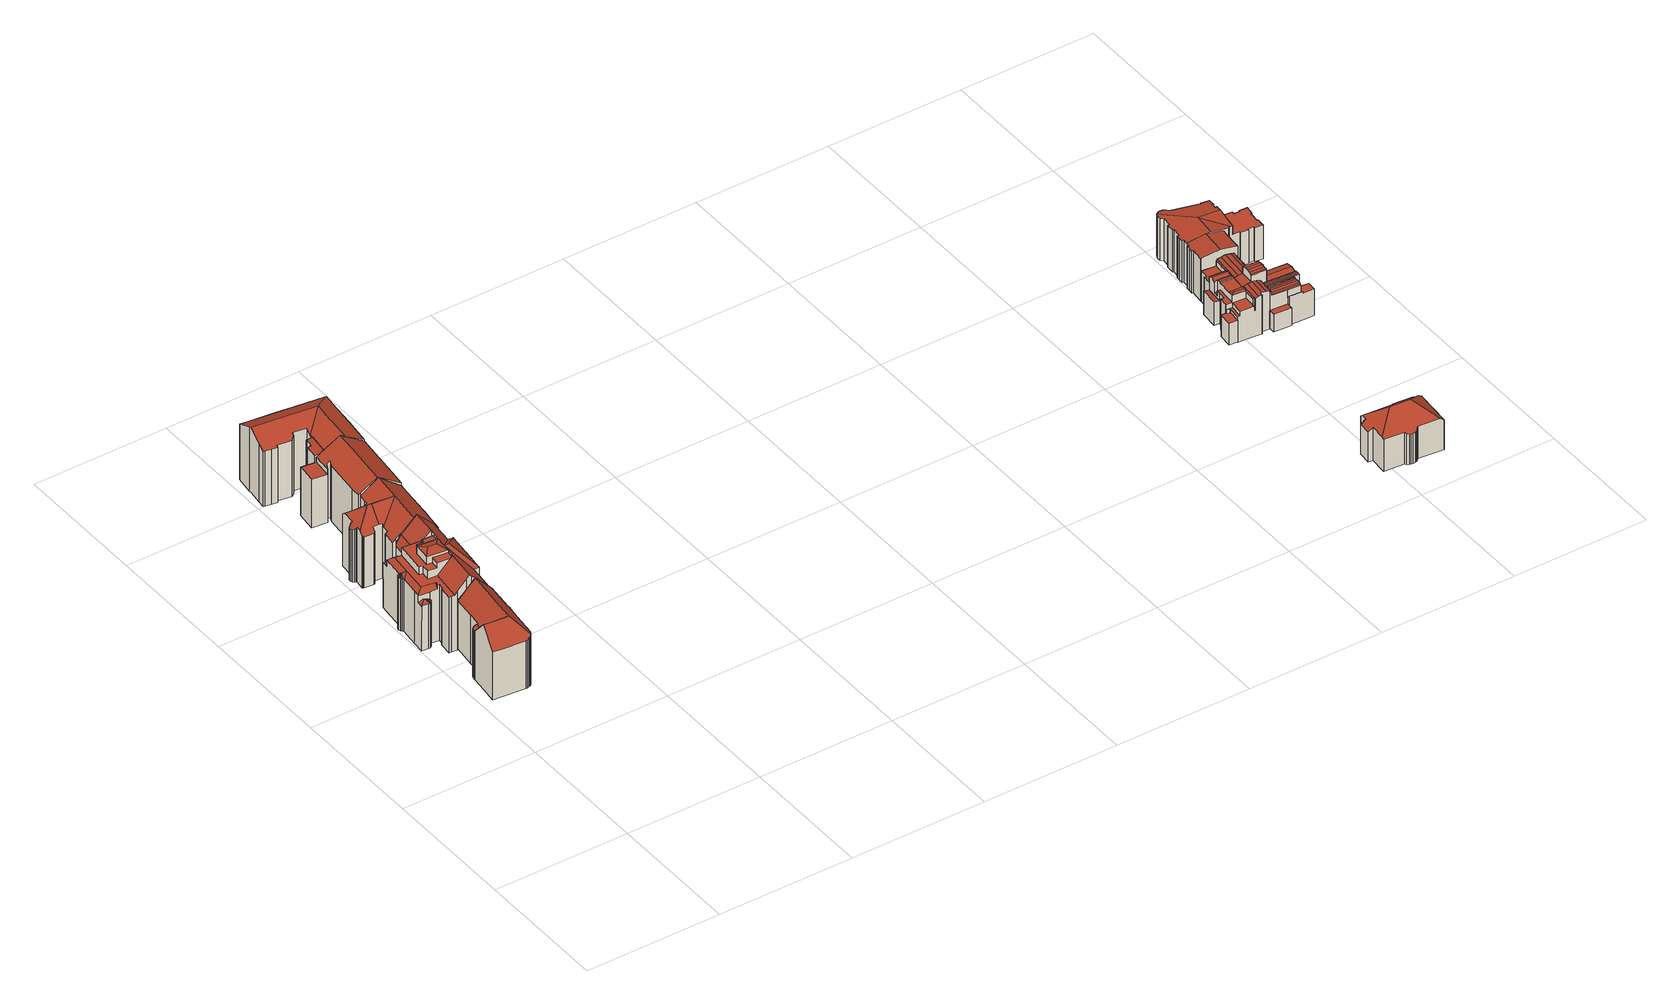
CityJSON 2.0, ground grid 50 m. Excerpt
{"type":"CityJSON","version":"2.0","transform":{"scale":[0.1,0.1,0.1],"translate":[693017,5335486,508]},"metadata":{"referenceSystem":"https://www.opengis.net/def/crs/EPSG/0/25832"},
"CityObjects":{
"building1":{"type":"Building","attributes":{"Gemeindeschluessel":"09162000","HoeheDach":"534.360","HoeheGrund":"509.000","Methode":"2000","NiedrigsteTraufeDesGebaeudes":"527.600","Geometrietyp2DReferenz":"3000","function":"31001_1000","roofType":"3100","measuredHeight":25.36,"storeysAboveGround":4},"geometry":[{"type":"MultiSurface","lod":"2","boundaries":[[[0,1,2,3,4,5,6,7,8,9]],[[10,11,12,13]],[[14,15,16,17]],[[18,19,20,21]],[[22,23,24,25]],[[26,27,5,28]],[[5,27,29,20,19,30,31,32,24,23,33,34,6]],[[35,3,2,36]],[[37,30,19,18]],[[21,20,29,38]],[[39,40,41,42]],[[42,41,11,10]],[[37,43,44,32,31,30]],[[45,46,15,14,47,48]],[[49,4,3,35]],[[50,51,40,39]],[[52,53,54,55,13,12]],[[25,44,43,37,18,21,38,26,28,49,35,36,56,57,58,59,48,47,14,17,50,39,42,10,13,55,54,60,61,62,63,64,22]],[[9,8,45,48,59,58]],[[28,5,4,49]],[[38,29,27,26]],[[61,65,66,62]],[[7,6,67,46,45,8]],[[36,2,1,56]],[[57,56,1,0,9,58]],[[54,53,68,60]],[[25,24,32,44]],[[33,23,22,64,63,69]],[[17,16,51,50]],[[6,34,33,69,66,65,68,53,52,67]],[[60,68,65,61]],[[62,66,69,63]],[[67,52,12,11,41,40,51,16,15,46]]],"semantics":{"surfaces":[{"type":"RoofSurface"},{"type":"WallSurface"},{"type":"GroundSurface"}],"values":[0,1,1,1,1,1,0,1,1,1,1,1,1,1,1,1,1,2,1,1,1,1,0,1,1,1,1,1,1,0,1,1,0]}}]},
"building2":{"type":"Building","attributes":{"Gemeindeschluessel":"09162000","HoeheDach":"537.100","HoeheGrund":"508.477","Methode":"2000","NiedrigsteTraufeDesGebaeudes":"525.931","Geometrietyp2DReferenz":"3000","function":"31001_1000","roofType":"2100","measuredHeight":28.62,"storeysAboveGround":4},"geometry":[{"type":"MultiSurface","lod":"2","boundaries":[[[70,71,72]],[[73,74,75]],[[76,77,78]],[[79,80,81,82,83]],[[84,85,86,87,88,89]],[[90,91,92,93]],[[94,95,96,97,98,99]],[[100,101,102,103,104,105,106,107]],[[108,109,110,111,112]],[[113,114,115,79,83,116]],[[117,118,119,120,121]],[[122,106,105]],[[123,124,125,126,127]],[[128,129,96,95]],[[130,106,122]],[[131,132,85,84,133,134]],[[130,135,107,106]],[[136,137,138,139,140,141,142]],[[143,144,138,145]],[[146,147,148,149]],[[150,151,148,147,152]],[[153,154,155,156,157,158]],[[151,159,160,149,148]],[[140,161,162,163]],[[164,165,166,167]],[[104,103,168,169,76,78,170,97,96,129,171]],[[99,98,170,77,172,173,174,175]],[[176,177,178,179]],[[180,181,182,183]],[[146,184,152,147]],[[185,75,74,186,92,91,187,188,189,190,176,179,191,169,168]],[[93,92,186,192]],[[128,193,194,195,171,129]],[[140,163,196,197,126,125]],[[180,183,198,199]],[[200,108,112,201,202]],[[203,204,205,206]],[[207,146,208]],[[193,209,210,211,194]],[[212,213,214,122]],[[215,216,217,218]],[[196,163,153,158]],[[146,219,220,184]],[[154,161,140,139]],[[203,221,222,223,144,143,204]],[[224,206,205,225,137,136]],[[124,141,140,125]],[[209,226,213,212,210]],[[118,199,198,119]],[[227,228,178,177,229,197,196,158,157,164,167,230,231,70,72]],[[232,200,202,207,208]],[[233,86,85,132]],[[131,234,235,221,203,206,224,215,218,236,237,90,93,192,114,113,181,180,199,118,117,238,109,108,200,232,239,240,159,151,150,241,242,100,107,135,243,244,226,209,193,128,95,94,245,246,247,248,249,233,132]],[[250,82,81,251]],[[183,182,252,82]],[[195,194,211,122]],[[253,71,154,139,254,255]],[[242,241,220,219,256]],[[214,257,122]],[[257,130,122]],[[88,255,254,89]],[[215,224,136,142,216]],[[217,216,142,141,123,190,189]],[[190,123,127,229,177,176]],[[123,141,124]],[[109,238,251,81,80,258,110]],[[248,247,173,172,253,255,88,87,249]],[[78,77,170]],[[259,260,134,133,254,139]],[[146,160,261]],[[250,251,238,117,121]],[[230,262,263,231]],[[236,188,187,237]],[[100,242,256,264,101]],[[145,138,137,225]],[[154,71,70,231,263,155]],[[157,156,165,164]],[[135,130,257,243]],[[250,121,120,82]],[[239,265,261,240]],[[98,97,170]],[[223,222,266,267,260,259]],[[191,228,227,169]],[[236,218,217,189,188]],[[205,204,143,145,225]],[[229,127,126,197]],[[146,149,160]],[[167,166,262,230]],[[235,266,222,221]],[[181,113,116,252,182]],[[120,119,198,82]],[[234,267,266,235]],[[89,254,133,84]],[[246,174,173,247]],[[198,183,82]],[[153,162,161,154]],[[208,146,265]],[[244,243,257,214]],[[138,144,223,259,139]],[[268,102,101,264,146]],[[249,87,86,233]],[[79,115,73,75,185,258,80]],[[237,187,91,90]],[[162,153,163]],[[155,263,262,166,165,156]],[[226,244,214,213]],[[72,71,253,172,77,76]],[[211,210,212,122]],[[239,232,208,265]],[[179,178,228,191]],[[265,146,261]],[[227,72,76,169]],[[104,171,195,122,105]],[[112,111,268,146,201]],[[234,131,134,260,267]],[[159,240,261,160]],[[245,175,174,246]],[[94,99,175,245]],[[202,201,146,207]],[[102,268,111,110,258,185,168,103]],[[252,116,83,82]],[[146,264,256,219]],[[241,150,152,184,220]],[[114,192,186,74,73,115]]],"semantics":{"surfaces":[{"type":"WallSurface"},{"type":"RoofSurface"},{"type":"GroundSurface"}],"values":[0,0,0,0,1,0,0,0,0,0,0,1,1,0,1,0,0,1,0,1,0,0,0,1,0,1,1,0,0,1,1,0,0,0,0,0,0,1,0,1,0,0,1,1,0,0,0,0,0,1,0,0,2,1,1,1,1,0,1,1,0,0,1,0,0,0,0,0,1,1,0,0,0,0,0,0,0,0,1,0,0,1,0,0,1,0,1,0,0,0,1,0,0,0,1,1,1,0,1,1,0,1,0,1,1,0,1,1,0,0,1,0,0,1,0,0,0,0,1,1,1,1,0,0]}}]},
"building3":{"type":"Building","attributes":{"Gemeindeschluessel":"09162000","HoeheDach":"534.435","HoeheGrund":"508.290","Methode":"1000","NiedrigsteTraufeDesGebaeudes":"528.222","Geometrietyp2DReferenz":"3000","function":"31001_1000","roofType":"3100","measuredHeight":26.14,"storeysAboveGround":4},"geometry":[{"type":"MultiSurface","lod":"2","boundaries":[[[269,270,271,272]],[[273,274,275,276]],[[277,278,279,280,281,282,283,284,285,286]],[[271,287,288,289,290,272]],[[291,292,293,294,295,296]],[[297,298,274,273]],[[299,285,284,300]],[[301,302,303,304]],[[281,305,306]],[[307,282,281,306,308]],[[309,277,286,310]],[[311,312,313,314]],[[315,316,317,318]],[[319,320,321,322,270,269]],[[281,323,324,325,326,327,328,329,330,305]],[[331,306,305,303,302,293,292]],[[332,333,334,335]],[[294,293,302,301]],[[336,337,338,339]],[[276,275,340,341]],[[342,278,277,309]],[[343,344,291,296]],[[345,346,316,315]],[[347,326,325,348]],[[314,313,321,320]],[[349,329,328,350]],[[341,340,351,352]],[[353,317,316,346,288,287,331,292,291,344,351,340,275,274,298]],[[318,317,353,354]],[[352,351,344,343]],[[324,355,337,336,356,357,348,325]],[[305,330,358,359,304,303]],[[270,322,321,313,312,334,333,308,306,331,287,271]],[[310,286,285,299]],[[328,327,326,347,360,350]],[[361,362,363,364,365,338,337,355,324,323,281,280,279]],[[284,283,282,307,366,367,368,300]],[[369,366,307,308,333,332]],[[358,330,329,349]],[[289,288,346,345]],[[354,353,298,297]],[[339,370,371,372,373,374,375,342,309,310,299,300,368,367,366,369,332,335,311,314,320,319,269,272,290,289,345,315,318,354,297,273,276,341,352,343,296,295,294,301,304,359,358,349,350,360,347,348,357,356,336]],[[335,334,312,311]],[[375,374,373,362,361,279,278,342]],[[373,372,371,370,339,338,365,364,363,362]]],"semantics":{"surfaces":[{"type":"WallSurface"},{"type":"RoofSurface"},{"type":"GroundSurface"}],"values":[0,0,1,0,0,0,0,0,1,1,0,0,0,0,1,1,0,0,0,0,0,0,0,0,0,0,0,1,0,0,0,0,1,0,0,1,0,0,0,0,0,2,0,0,0]}}]},
"building4":{"type":"Building","attributes":{"Gemeindeschluessel":"09162000","HoeheDach":"534.621","HoeheGrund":"508.410","Methode":"1000","NiedrigsteTraufeDesGebaeudes":"527.346","Geometrietyp2DReferenz":"3000","function":"31001_1000","roofType":"3100","measuredHeight":26.21,"storeysAboveGround":7},"geometry":[{"type":"MultiSurface","lod":"2","boundaries":[[[376,377,378,379]],[[379,378,380,381]],[[382,383,384,385,386,387,388,389]],[[390,391,392,393]],[[394,395,396,397]],[[398,399,400,401]],[[402,403,384,383,382,389,404,405,406,407,408,394,397,376,379,381,409,410,411,390,393,412]],[[386,385,413,414,415,392,391,416,417,387]],[[388,387,417,416,418,400,399,396,395,419,420,421,422,423]],[[403,402,412,415,414,413]],[[403,413,385,384]],[[404,423,422,405]],[[393,392,415,412]],[[397,396,399,398,377,376]],[[398,401,380,378,377]],[[401,400,418,410,409,381,380]],[[408,419,395,394]],[[421,420,419,408,407,406]],[[405,422,421,406]],[[416,391,390,411,410,418]],[[389,388,423,404]]],"semantics":{"surfaces":[{"type":"WallSurface"},{"type":"GroundSurface"},{"type":"RoofSurface"}],"values":[0,0,0,0,0,0,1,2,2,0,0,0,0,0,2,0,0,0,0,0,0]}}]},
"building5":{"type":"Building","attributes":{"Gemeindeschluessel":"09162000","HoeheDach":"533.761","HoeheGrund":"508.280","Methode":"1000","NiedrigsteTraufeDesGebaeudes":"529.754","Geometrietyp2DReferenz":"3000","function":"31001_1000","roofType":"3100","measuredHeight":25.48,"storeysAboveGround":4},"geometry":[{"type":"MultiSurface","lod":"2","boundaries":[[[424,425,426,427,428,429,430,431,432,433,434,435,436,437,438,439,440,441,442,443,444,445,446,447,448,449,450,451,452,453,454,455,456,457,458,459,460,461,462,463]],[[464,465,466,462,461,460,459,467]],[[429,428,468,469,470,430]],[[471,472,473,454,453,452]],[[433,432,474,475,476,434]],[[450,477,478,451]],[[479,480,481,482,483]],[[445,484,485,446]],[[427,486,468,428]],[[479,487,488,480]],[[458,489,467,459]],[[490,463,462,466]],[[456,491,492,457]],[[439,482,481,440]],[[493,494,449,448,447,495]],[[483,496,497,487,479]],[[451,478,471,452]],[[498,499,437,436,435,500]],[[444,501,484,445]],[[446,485,495,447]],[[487,497,502,503]],[[443,442,504,505,501,444]],[[457,492,489,458]],[[470,469,506,507,508,488,487,503]],[[434,476,500,435]],[[509,510,508,490,466,465,464,467,489,492,491,511]],[[478,477,494,493,495,485,484,501,505,504,488,508,510,509,511,473,472,471]],[[499,496,483,482,439,438,437]],[[449,494,477,450]],[[427,426,425,424,512,513,514,486]],[[463,490,512,424]],[[475,474,502,497,496,499,498,500,476]],[[431,430,470,503,502,474,432]],[[468,486,514,513,512,490,508,507,506,469]],[[481,480,488,504,442,441,440]],[[473,511,491,456,455,454]]],"semantics":{"surfaces":[{"type":"GroundSurface"},{"type":"WallSurface"},{"type":"RoofSurface"}],"values":[0,1,1,1,1,1,2,1,1,1,1,1,1,1,1,1,1,1,1,1,1,1,1,2,1,2,2,1,1,1,1,2,1,2,1,1]}}]},
"building6":{"type":"Building","attributes":{"Gemeindeschluessel":"09162000","HoeheDach":"539.903","HoeheGrund":"521.840","Methode":"2000","NiedrigsteTraufeDesGebaeudes":"527.788","Geometrietyp2DReferenz":"3000","function":"31001_1000","roofType":"3200","measuredHeight":18.06,"storeysAboveGround":2},"geometry":[{"type":"MultiSurface","lod":"2","boundaries":[[[515,516,517,518]],[[519,520,521,522]],[[523,524,525,526]],[[527,528,529,530]],[[522,521,531,532]],[[533,534,535,536,537,538]],[[526,525,539,540]],[[541,542,543,544,545,546,547,548]],[[549,550,551,552]],[[553,554,555,556,557,558]],[[559,560,561,562,563,564,565,566,523,526,540,519,522,532,538,537,536,549,552,558,557,556,527,530,567,568,569,570,571]],[[545,517,516,571,570,546]],[[532,531,533,538]],[[567,572,573,568]],[[540,539,520,519]],[[517,545,544,518]],[[571,516,515,559]],[[565,574,575,566]],[[561,543,542,562]],[[547,546,570,569,568,573]],[[563,562,542,541,576,564]],[[564,576,574,565]],[[552,551,553,558]],[[566,575,524,523]],[[535,534,577,554,553,551,550]],[[536,535,550,549]],[[530,529,572,567]],[[560,559,515,518,544,543,561]],[[556,555,528,527]],[[531,521,520,539,525,524,575,574,576,541,548,577,534,533]],[[577,548,547,573,572,529,528,555,554]]],"semantics":{"surfaces":[{"type":"RoofSurface"},{"type":"WallSurface"},{"type":"GroundSurface"}],"values":[0,1,1,1,1,1,1,0,1,1,2,1,1,1,1,1,1,1,1,1,1,1,1,1,0,1,1,1,1,0,0]}}]},
"building7":{"type":"Building","attributes":{"Gemeindeschluessel":"09162000","HoeheDach":"529.519","HoeheGrund":"520.960","Methode":"1000","NiedrigsteTraufeDesGebaeudes":"529.519","Geometrietyp2DReferenz":"3000","function":"51009_1610","roofType":"1000","measuredHeight":8.56},"geometry":[{"type":"MultiSurface","lod":"2","boundaries":[[[578,579,580,581]],[[582,583,584,585]],[[586,584,583,580,579,587,588]],[[589,588,587,590]],[[590,587,579,578]],[[589,590,578,581,582,585,591]],[[585,584,586,591]],[[591,586,588,589]],[[581,580,583,582]]],"semantics":{"surfaces":[{"type":"WallSurface"},{"type":"RoofSurface"},{"type":"GroundSurface"}],"values":[0,0,1,0,0,2,0,0,0]}}]},
"building8":{"type":"Building","attributes":{"Gemeindeschluessel":"09162000","HoeheDach":"530.401","HoeheGrund":"521.060","Methode":"2000","NiedrigsteTraufeDesGebaeudes":"530.020","Geometrietyp2DReferenz":"3000","function":"51009_1610","roofType":"2100","measuredHeight":9.34},"geometry":[{"type":"MultiSurface","lod":"2","boundaries":[[[592,593,594,595]],[[592,595,596,597]],[[595,594,598,596]],[[596,598,599,597]],[[599,598,594,593]],[[597,599,593,592]]],"semantics":{"surfaces":[{"type":"WallSurface"},{"type":"GroundSurface"},{"type":"RoofSurface"}],"values":[0,1,0,0,2,0]}}]},
"building9":{"type":"Building","attributes":{"Gemeindeschluessel":"09162000","HoeheDach":"528.344","HoeheGrund":"521.350","Methode":"1000","NiedrigsteTraufeDesGebaeudes":"528.344","Geometrietyp2DReferenz":"3000","function":"51009_1610","roofType":"1000","measuredHeight":6.99},"geometry":[{"type":"MultiSurface","lod":"2","boundaries":[[[600,601,602,603]],[[604,605,606,607]],[[606,605,608,602,601]],[[603,602,608,609]],[[600,603,609,604,607]],[[607,606,601,600]],[[609,608,605,604]]],"semantics":{"surfaces":[{"type":"WallSurface"},{"type":"RoofSurface"},{"type":"GroundSurface"}],"values":[0,0,1,0,2,0,0]}}]},
"building10":{"type":"Building","attributes":{"Gemeindeschluessel":"09162000","HoeheDach":"538.960","HoeheGrund":"520.880","Methode":"2000","NiedrigsteTraufeDesGebaeudes":"530.876","Geometrietyp2DReferenz":"3000","function":"31001_1000","roofType":"3900","measuredHeight":18.08,"storeysAboveGround":4},"geometry":[{"type":"MultiSurface","lod":"2","boundaries":[[[610,611,612,613,614]],[[615,616,617,618,619,620,621,622,623,624,625,626,627,628,629,630,631,632,633,634,635,636]],[[637,638,639,640,641,642]],[[643,644,645,646]],[[647,648,649,650]],[[651,652,651,653]],[[654,653,655,656,657]],[[658,659,660,661]],[[662,663,664,665,666,667,668,669,670,671,672,673,674,675,676]],[[677,678,679,680,681,682,683,684,685]],[[686,687,688,689]],[[614,613,690,691]],[[692,693,694,695,696,697,698,699,700,701,702,703,704,705,706]],[[707,708,709,623,622,710]],[[711,712,713]],[[714,715,716,717,718,660,659,719,720,721,722,723,724,711,713]],[[725,726,727,728,611,729]],[[730,731,732,733,734,735,736]],[[657,656,737,738,739,740,741,742,743,648,647,744]],[[745,746,747,748,694,749,750,751]],[[752,753,754,676,675,674,673,672,671,670,652,651,653,654,657,744]],[[755,756,744,757]],[[758,759,746,745,751,760]],[[611,728,752,761,762,763,612]],[[764,765,685,684,683,766,767,768]],[[728,727,662,676,754,753,752]],[[711,724,769]],[[770,766,683,682]],[[771,715,714,772]],[[755,757,773]],[[774,756,755,773]],[[642,641,640,775,776,662,727,726,725]],[[734,777,778,763,774,773,779,780,735]],[[781,621,620,782]],[[783,784,681,680]],[[785,786,743,742]],[[787,788,789,790]],[[785,742,741,791,792,793]],[[794,795,796,797,798,799]],[[736,735,780,800,801,802,803]],[[804,730,736,803]],[[744,647,650,757]],[[805,806,807,808]],[[809,810,811,812,813]],[[814,815,636,635]],[[816,817,818,819,820,693,692,664,663]],[[821,740,739,822,823,824,825]],[[826,827,828,809,813,775,640,639]],[[813,812,776,775]],[[689,688,829,830]],[[652,831,782,620,619,651]],[[832,833,834,835]],[[692,706,665,664]],[[836,765,764,837]],[[682,681,784,625,624,770]],[[613,612,763,778]],[[748,747,838,839,695,694]],[[797,796,724,723,722,721,720,719,659,658,840,833,832,841,788,787,842,843]],[[653,651,619,618,655]],[[844,772,714,713,712,845,846]],[[847,848,849,850,851,852]],[[853,825,824,854,855,856,857]],[[626,625,784,783]],[[788,841,858,789]],[[801,800,687,686]],[[841,832,835,858]],[[706,705,666,665]],[[859,718,717,860]],[[861,862,852,851]],[[799,798,863,864,790,789,858,835,834,865,866,760,751,750,867,868,869,870,871,872,873,874,875,876,877,878,879]],[[643,646,836,837]],[[880,732,731,881]],[[704,703,668,667]],[[765,836,646,645,862,861,882,883,677,685]],[[703,702,884,885,886,887,888,889,669,668]],[[879,878,877,876,875,874,873,872,871,870,869,868,867,811,810]],[[768,767,766,770,624,623,709,708,707]],[[829,806,805,890,793,792,853,857,891,892,893,830]],[[843,842,864,863]],[[894,895,896,897,637,642,725,729,898,691,690,899,733,732,880]],[[712,711,769,900,845]],[[898,729,611,610]],[[779,901,807,806,829,688,687,800,780]],[[839,838,902,903,698,697,696,695]],[[733,899,777,734]],[[822,739,617,616]],[[661,904,840,658]],[[905,906,848,847,852,862,645,644]],[[791,741,740,821,825,853,792]],[[903,902,907,908,701,700,699,698]],[[909,910,911,794,799,879,810,809,828]],[[912,913,914,915,866,865]],[[807,901,779,773,757,650,649,786,785,916,808]],[[915,914,759,758,760,866]],[[823,822,616,615,636,815,854,824]],[[670,669,889,888,887,886,885,884,702,701,908,907,906,905,644,643,837,764,768,707,710,917,781,782,831,652]],[[769,724,796,795,900]],[[904,918,833,840]],[[797,843,863,798]],[[776,812,811,867,750,749,694,693,820,819,818,817,816,663,662]],[[808,916,890,805]],[[690,613,778,777,899]],[[842,787,790,864]],[[705,704,667,666]],[[860,717,716,919]],[[648,743,786,649]],[[752,744,761]],[[881,731,730,804]],[[772,844,846,920,911,910,909,828,827,826,639,638,637,897,896,895,894,880,881,804,803,802,801,686,689,830,893,892,891,857,856,855,814,635,634,633,632,631,630,629,628,627,626,783,680,679,678,677,883,882,861,851,850,849,921,922,923,924,925,926,927,928,929,859,860,919,771]],[[833,918,913,912,865,834]],[[855,854,815,814]],[[916,785,793,890]],[[918,904,661,660,718,859,929,928,927,926,925,924,923,922,921,849,848,906,907,902,838,747,746,759,914,913]],[[655,618,617,739,738,737,656]],[[898,610,614,691]],[[917,710,622,621,781]],[[774,763,762,761,744,756]],[[845,900,795,794,911,920,846]],[[919,716,715,771]]],"semantics":{"surfaces":[{"type":"WallSurface"},{"type":"RoofSurface"},{"type":"GroundSurface"}],"values":[0,0,0,0,0,0,0,0,0,0,0,0,0,1,0,1,1,1,0,1,1,1,1,1,1,0,0,0,0,1,1,1,0,1,0,0,1,1,1,0,0,1,0,1,0,1,0,0,1,0,1,1,1,0,1,0,0,0,1,0,0,0,0,1,0,0,1,0,0,0,1,0,1,0,1,1,0,0,1,0,1,0,1,1,0,0,1,1,1,1,0,1,0,1,1,0,0,0,1,0,1,1,1,1,0,1,0,0,2,1,0,0,0,1,1,1,0,0,0]}}]},
"building11":{"type":"Building","attributes":{"Gemeindeschluessel":"09162000","HoeheDach":"538.761","HoeheGrund":"521.190","Methode":"2000","NiedrigsteTraufeDesGebaeudes":"534.403","Geometrietyp2DReferenz":"3000","function":"31001_1000","roofType":"3100","measuredHeight":17.57,"storeysAboveGround":5},"geometry":[{"type":"MultiSurface","lod":"2","boundaries":[[[930,931,932,933]],[[934,935,936,937]],[[938,939,940,941]],[[942,943,944,945]],[[946,947,948,949]],[[941,940,950,951]],[[951,950,952,953]],[[954,955,956,957,958,959,948,947,960,961,944,943]],[[962,963,964,965,966,967]],[[968,969,970,971]],[[972,973,974,975]],[[976,977,978,979]],[[980,981,982,983]],[[984,985,986,987,970,969]],[[988,989,982,981,990,991,992,993,957,956]],[[945,944,961,994]],[[995,996,997,998,984,969,968,999,1000]],[[1001,1002,1003,1004]],[[1005,1006,1007,1008]],[[1009,1010,1011,1012,989,988,956,955,954,1013]],[[1014,1015,1016,1017]],[[1018,960,947,946]],[[1008,1007,998,997]],[[953,952,1019,1020]],[[994,961,960,1018]],[[987,986,1021,1022,1023,1024,1025]],[[1026,1027,1028,1029]],[[1022,1021,1030,1031]],[[1032,1033,1015,1014]],[[1034,1029,1028,1035,1036,1037]],[[1031,1030,1038,1039]],[[957,993,1040,958]],[[1013,954,943,942]],[[937,936,1041,1042]],[[1043,991,990,1044]],[[948,959,1045,1046,1047,949]],[[1004,1003,1048,1049]],[[1039,1038,939,938]],[[1050,1051,977,976]],[[975,974,1052,1053]],[[1027,1026,1054,1055]],[[1056,1057,1033,1032]],[[1058,1043,1044]],[[1059,1060,967,966]],[[1017,1016,1002,1001]],[[992,991,1043,1058,1061,1062,1063,993]],[[933,932,973,972]],[[983,982,989,1012]],[[1049,1048,935,934]],[[1045,959,958,1040,993,1063,971,1064,1051,1065,1041,936,935,1048,1003,1002,1016,1015,1033,1057]],[[964,963,1055,1054]],[[980,1066,1067,1000,999,1061,1058,1044,990,981]],[[1065,1051,1050,1068]],[[1064,971,970,987,1025,1036,1035,1028,1027,1055,963,962,967,1060,978,977,1051]],[[1062,1061,999,968,971,1063]],[[1053,1052,1006,1005]],[[998,1007,1006,1052,974,973,932,931,1019,952,950,940,939,1038,1030,1021,986,985,984]],[[1037,1036,1025,1024]],[[1046,1045,1057,1056]],[[1042,1041,1065,1068]],[[1020,1019,931,930]],[[979,978,1060,1059]],[[951,953,1020,930,933,972,975,1053,1005,1008,997,996,995,1000,1067,1066,980,983,1012,1011,1010,1009,1013,942,945,994,1018,946,949,1047,1046,1056,1032,1014,1017,1001,1004,1049,934,937,1042,1068,1050,976,979,1059,966,965,964,1054,1026,1029,1034,1037,1024,1023,1022,1031,1039,938,941]]],"semantics":{"surfaces":[{"type":"WallSurface"},{"type":"RoofSurface"},{"type":"GroundSurface"}],"values":[0,0,0,0,0,0,0,1,0,1,0,0,0,0,1,0,0,0,0,0,0,0,0,0,0,0,0,0,0,0,0,0,0,0,0,0,0,0,0,0,0,0,1,0,0,0,0,0,0,1,0,0,0,1,1,0,1,0,0,0,0,0,2]}}]}
},
"vertices":[
[64,783,197],[158,773,196],[164,774,198],[170,776,201],[176,778,204],[181,782,209],[135,836,264],[71,842,264],[47,845,264],[40,786,197],[72,930,10],[72,930,196],[78,931,196],[78,931,10],[54,909,10],[54,909,196],[55,914,196],[55,914,10],[192,804,10],[192,804,200],[191,798,200],[191,798,10],[219,1049,10],[219,1049,202],[207,944,203],[207,944,10],[185,787,10],[185,787,205],[181,782,10],[188,792,202],[195,804,197],[205,889,197],[212,944,197],[162,1055,264],[142,896,264],[170,776,10],[164,774,10],[195,804,10],[188,792,10],[62,924,10],[62,924,196],[67,927,196],[67,927,10],[205,889,10],[212,944,10],[53,903,199],[54,905,196],[54,905,10],[53,903,10],[176,778,10],[58,919,10],[58,919,196],[82,930,196],[84,930,198],[84,930,10],[82,930,10],[158,773,10],[64,783,10],[40,786,10],[47,845,10],[90,977,10],[100,1061,10],[129,1058,10],[149,1056,10],[162,1055,10],[100,1061,199],[129,1058,229],[78,902,196],[90,977,199],[149,1056,250],
[172,1310,253],[172,1310,282],[144,1314,253],[75,1134,207],[75,1134,223],[77,1149,223],[117,1317,223],[119,1337,223],[119,1337,206],[47,1136,206],[7,1141,206],[7,1141,180],[25,1139,190],[47,1136,179],[249,1302,193],[259,1391,193],[258,1391,193],[259,1394,193],[241,1396,193],[231,1304,193],[74,1110,5],[74,1110,223],[79,1115,223],[79,1115,5],[107,1356,5],[104,1337,5],[104,1337,207],[104,1339,206],[104,1339,197],[107,1356,198],[21,1265,5],[21,1265,208],[21,1266,207],[30,1346,207],[30,1347,206],[30,1347,180],[33,1370,180],[33,1370,5],[17,1234,5],[10,1167,5],[10,1167,207],[17,1233,207],[17,1234,207],[46,1128,5],[47,1137,5],[47,1137,207],[46,1128,179],[30,1117,5],[34,1117,5],[34,1117,179],[34,1117,180],[30,1117,179],[49,1345,190],[147,1169,273],[155,1168,273],[159,1199,273],[104,1206,273],[101,1174,273],[70,1342,5],[70,1342,206],[58,1367,180],[249,1301,5],[259,1391,5],[249,1302,225],[249,1301,226],[58,1367,5],[149,1056,276],[202,1051,225],[211,1134,225],[162,1225,282],[159,1199,282],[155,1168,282],[143,1057,282],[230,1132,193],[230,1132,225],[211,1134,193],[18,1250,222],[10,1258,208],[8,1255,208],[8,1254,208],[10,1259,5],[8,1255,5],[10,1259,208],[91,1272,282],[166,1264,282],[166,1264,273],[100,1271,273],[100,1271,253],[91,1272,253],[7,1251,5],[7,1251,208],[140,1234,291],[110,1238,291],[84,1208,282],[102,1288,253],[102,1288,273],[128,1285,273],[128,1285,253],[46,1325,223],[69,1322,223],[109,1338,206],[70,1343,206],[127,1409,223],[108,1411,189],[108,1409,189],[102,1362,189],[68,1178,223],[68,1178,253],[71,1209,253],[71,1209,223],[42,1121,5],[44,1124,5],[44,1124,179],[42,1121,180],[13,1261,208],[27,1155,223],[81,1133,223],[68,1063,223],[76,1063,223],[88,1062,223],[101,1174,223],[56,1211,223],[81,1133,5],[71,1351,5],[71,1351,179],[70,1343,179],[84,1208,253],[104,1206,253],[38,1118,180],[38,1118,5],[14,1236,5],[16,1235,208],[14,1236,208],[220,1049,5],[220,1049,193],[219,1049,193],[219,1049,5],[13,1236,208],[11,1239,208],[71,1355,5],[71,1355,179],[71,1354,180],[70,1359,180],[69,1360,179],[67,1363,180],[129,1058,5],[129,1058,267],[100,1061,236],[100,1061,5],[16,1264,208],[13,1262,208],[230,1136,5],[230,1136,226],[230,1133,226],[149,1056,5],[202,1051,193],[69,1360,5],[69,1322,253],[56,1211,253],[101,1174,253],[129,1298,253],[170,1294,253],[11,1239,5],[258,1391,5],[243,1247,5],[236,1190,5],[76,1063,5],[68,1063,5],[5,1121,5],[9,1243,5],[7,1247,5],[13,1262,5],[17,1264,5],[63,1366,5],[67,1363,5],[102,1362,5],[108,1409,5],[108,1411,5],[183,1403,5],[259,1394,5],[5,1121,180],[5,1121,179],[45,1127,180],[182,1403,282],[231,1304,225],[241,1396,225],[17,1264,208],[63,1366,180],[7,1142,207],[181,1223,282],[249,1300,226],[7,1247,208],[129,1298,273],[170,1294,273],[20,1265,208],[9,1243,208],[236,1190,226],[243,1247,226],[36,1248,222],
[39,1488,3],[39,1488,204],[38,1490,206],[38,1490,3],[28,1543,3],[28,1543,203],[29,1547,204],[29,1547,3],[108,1409,211],[108,1411,211],[178,1403,264],[185,1469,264],[193,1537,264],[116,1486,210],[115,1478,210],[113,1459,210],[103,1460,203],[97,1410,203],[39,1502,217],[41,1523,217],[41,1523,3],[39,1502,3],[45,1556,217],[50,1604,217],[51,1615,207],[51,1615,3],[50,1604,3],[45,1556,3],[28,1539,3],[28,1539,203],[103,1460,3],[113,1459,3],[53,1618,3],[53,1618,204],[57,1619,203],[57,1619,3],[120,1612,203],[112,1546,264],[117,1494,217],[106,1495,217],[108,1409,3],[97,1410,3],[80,1483,3],[80,1483,204],[77,1482,203],[77,1482,3],[33,1528,3],[33,1528,209],[30,1531,206],[30,1531,3],[40,1486,3],[41,1486,3],[41,1486,202],[40,1486,203],[201,1604,264],[205,1642,264],[142,1649,216],[138,1622,216],[137,1611,216],[136,1607,216],[124,1609,206],[121,1612,204],[96,1548,264],[83,1497,3],[83,1497,217],[82,1485,206],[82,1485,3],[285,1633,3],[285,1633,203],[281,1598,203],[281,1598,3],[32,1551,206],[32,1551,3],[108,1411,3],[40,1556,3],[40,1556,213],[37,1525,3],[37,1525,212],[138,1622,3],[142,1649,3],[124,1609,3],[136,1607,3],[36,1554,209],[36,1554,3],[28,1536,204],[28,1536,3],[214,1641,258],[214,1641,3],[205,1642,3],[121,1612,3],[120,1612,3],[137,1611,3],[183,1403,260],[258,1394,203],[266,1460,203],[266,1461,203],[281,1595,203],[117,1494,3],[116,1486,3],[115,1478,3],[106,1495,3],[281,1595,3],[266,1461,3],[266,1460,3],[258,1394,3],[183,1403,3],[178,1403,3],
[82,1827,4],[82,1827,193],[90,1899,193],[90,1899,4],[138,1893,193],[138,1893,4],[202,1642,4],[214,1641,4],[285,1633,4],[285,1633,213],[214,1641,259],[202,1642,266],[142,1649,227],[142,1649,4],[234,1882,4],[234,1882,263],[244,1881,256],[244,1881,4],[146,1839,4],[146,1839,217],[137,1821,213],[137,1821,4],[137,1821,193],[137,1821,212],[145,1893,212],[145,1893,193],[304,1802,4],[290,1670,4],[133,1650,4],[137,1687,4],[151,1818,4],[152,1819,4],[159,1837,4],[145,1893,4],[165,1890,4],[229,1883,4],[312,1873,4],[290,1670,213],[304,1802,213],[312,1873,213],[229,1883,266],[221,1811,266],[165,1890,226],[159,1837,226],[152,1819,222],[151,1818,222],[137,1687,222],[133,1650,222],
[332,2050,3],[323,1968,3],[321,1954,3],[312,1873,3],[244,1881,3],[243,1881,3],[234,1882,3],[174,1889,3],[165,1890,3],[139,1893,3],[138,1893,3],[144,1941,3],[145,1941,3],[159,1940,3],[163,1972,3],[163,1973,3],[183,1971,3],[185,1985,3],[188,2008,3],[153,2013,3],[139,2015,3],[138,2006,3],[124,1994,3],[72,2002,3],[71,2000,3],[70,1995,3],[47,1998,3],[28,2001,3],[21,2002,3],[21,2006,3],[24,2029,3],[30,2082,3],[31,2093,3],[39,2157,3],[45,2157,3],[64,2154,3],[168,2141,3],[203,2136,3],[268,2128,3],[340,2119,3],[168,2141,220],[203,2136,220],[268,2128,220],[64,2154,220],[244,1881,257],[243,1881,258],[234,1882,253],[21,2002,218],[21,2006,220],[24,2029,231],[165,1890,223],[139,1893,219],[138,1893,219],[47,1998,218],[28,2001,218],[184,1970,219],[185,1985,219],[183,1971,219],[163,1973,219],[163,1972,219],[138,2006,227],[124,1994,221],[312,1873,220],[184,1970,220],[185,1985,220],[45,2157,220],[340,2119,220],[31,2093,252],[39,2157,220],[71,2000,220],[70,1995,218],[72,2002,221],[163,1972,221],[184,1970,224],[145,1941,219],[159,1940,221],[144,1941,219],[139,2015,232],[174,1889,224],[174,1889,220],[188,2008,231],[153,2013,232],[252,1962,258],[254,1976,258],[263,2052,258],[159,2066,258],[194,2061,258],[30,2082,258],[332,2050,220],[323,1968,220],[321,1954,220],
[3128,68,198],[3134,142,198],[3101,145,205],[3095,71,205],[2957,7,138],[2957,7,256],[2951,11,258],[2951,11,138],[2978,4,138],[2978,4,255],[2971,4,254],[2971,4,138],[3003,153,138],[3003,153,262],[3004,163,254],[3004,163,138],[2947,16,262],[2947,16,138],[2872,23,262],[2872,30,268],[2877,87,268],[2877,87,138],[2872,30,138],[2872,23,138],[2964,5,254],[2964,5,138],[3075,8,265],[3089,7,253],[3094,71,254],[3095,71,253],[3101,145,253],[3101,145,254],[3091,146,261],[3014,81,319],[2860,89,138],[2860,89,254],[2863,135,254],[2863,135,138],[2881,134,268],[2883,155,268],[2883,163,262],[2883,163,138],[2883,155,138],[2881,134,138],[3128,68,138],[3095,71,138],[3094,71,138],[3089,7,138],[3075,8,138],[2996,15,138],[2990,10,138],[2985,6,138],[3075,157,138],[3075,147,138],[3091,146,138],[3101,145,138],[3134,142,138],[3075,157,254],[3075,147,261],[2990,10,260],[2985,6,257],[2996,15,265],[2940,87,319],
[2872,878,130],[2872,878,215],[2872,874,215],[2872,874,130],[2882,873,130],[2882,873,215],[2885,873,215],[2885,873,130],[2881,826,215],[2855,879,215],[2851,829,215],[2851,829,130],[2855,879,130],[2881,826,130],
[2868,936,131],[2868,936,224],[2873,1000,224],[2873,1000,131],[2893,999,131],[2888,935,131],[2893,999,220],[2888,935,220],
[2998,801,134],[2998,801,203],[3000,825,203],[3000,825,134],[3064,807,134],[3064,807,203],[3063,795,203],[3063,795,134],[3065,820,203],[3065,820,134],
[2944,828,229],[2944,828,277],[2940,829,272],[2940,829,247],[2940,829,229],[2909,1061,249],[2959,1056,249],[2959,1056,268],[2963,1056,274],[2976,1054,278],[2992,1053,280],[3009,1051,278],[3022,1050,274],[3026,1050,268],[3026,1050,229],[3027,1050,229],[3027,1050,129],[3026,1050,129],[3022,1050,129],[3009,1051,129],[2992,1053,129],[2976,1054,129],[2963,1056,129],[2959,1056,129],[2909,1061,129],[2906,1061,129],[2906,1061,249],[2967,819,129],[2967,827,129],[2968,828,129],[2968,828,281],[2967,827,281],[2967,819,281],[3037,940,229],[3037,940,232],[3037,948,232],[3037,948,229],[2950,947,275],[2950,947,279],[2900,950,279],[2900,950,275],[2966,945,278],[2975,945,279],[2962,946,277],[2954,946,275],[2954,946,274],[2950,947,268],[2950,947,274],[3116,859,229],[3116,859,233],[3135,858,233],[3135,858,229],[2978,892,282],[2978,892,306],[2978,896,308],[2979,905,309],[2980,918,310],[2981,931,309],[2982,941,308],[2982,944,306],[2982,944,281],[2982,941,281],[2981,931,281],[2980,918,281],[2979,905,281],[2978,896,281],[2978,892,281],[3026,949,129],[3027,957,129],[3030,989,129],[3032,1014,129],[3032,1014,229],[3030,989,229],[3030,989,247],[3027,957,247],[3026,949,247],[2875,910,129],[2875,910,248],[2885,909,248],[2885,909,129],[2939,821,247],[2939,821,229],[3033,892,308],[3032,888,306],[3032,888,260],[3032,888,256],[3033,892,257],[3033,901,259],[3035,914,261],[3036,927,259],[3036,937,257],[3037,940,256],[3037,940,306],[3036,937,308],[3036,927,309],[3035,914,310],[3033,901,309],[3017,942,268],[3018,958,268],[3021,990,268],[3012,942,274],[3112,812,233],[3111,804,241],[3111,804,233],[3153,802,233],[3156,836,233],[3126,839,233],[3128,856,233],[3134,855,233],[3116,856,233],[3115,848,233],[3114,837,233],[3113,826,233],[3112,819,233],[3112,816,233],[2956,820,280],[2956,827,280],[2962,893,280],[2950,894,277],[2944,821,277],[2882,873,229],[2885,873,229],[2881,826,229],[2890,826,229],[2894,876,229],[2872,877,229],[2872,874,229],[2951,964,268],[2952,980,268],[2954,995,268],[2954,995,271],[2952,980,277],[2951,964,271],[2951,964,274],[2945,895,275],[3118,880,262],[3136,879,262],[3137,880,260],[3118,882,260],[3023,889,260],[3012,890,260],[3012,888,262],[2948,894,275],[2950,894,275],[2962,893,278],[2906,886,277],[2944,883,277],[2896,898,275],[3117,876,263],[3136,875,263],[3012,884,263],[2945,895,272],[2944,883,272],[2943,872,272],[3026,941,247],[3026,948,247],[3021,990,247],[3018,958,247],[3017,942,247],[3112,816,229],[3021,990,229],[3156,836,129],[3153,802,129],[2894,876,275],[2943,872,275],[2973,828,282],[2979,892,282],[2894,876,247],[2943,872,247],[2894,876,248],[2872,877,248],[3000,943,278],[2983,944,280],[3023,1015,129],[3023,1015,229],[2902,969,271],[2902,969,274],[3115,848,261],[3116,856,260],[3010,864,260],[3010,856,261],[2903,984,277],[2892,985,277],[2891,970,271],[3065,820,258],[3065,819,257],[3112,816,257],[3112,819,260],[3007,826,260],[3007,825,258],[2872,878,248],[2872,878,129],[2872,877,129],[2872,874,129],[2882,873,129],[2889,951,229],[2889,951,248],[2900,950,248],[2900,950,229],[3000,825,277],[3002,825,277],[3008,890,277],[2996,891,280],[2990,826,280],[2904,1028,129],[2904,1028,249],[2979,892,306],[2996,891,306],[3008,890,306],[3012,890,306],[3023,889,306],[2904,999,271],[2954,995,249],[2904,999,249],[2893,1000,249],[2893,1000,271],[2973,828,129],[2990,826,129],[3000,825,129],[2888,935,248],[2888,935,129],[2982,944,280],[3116,859,260],[3116,860,262],[3011,868,262],[3011,867,260],[3026,948,229],[3026,941,229],[3137,880,256],[3118,882,256],[3116,860,229],[3116,859,257],[3114,837,262],[3113,826,261],[3111,804,129],[3064,807,242],[3064,807,129],[3090,951,232],[3142,946,232],[3142,946,129],[3090,951,129],[3039,955,129],[3039,955,232],[2893,999,272],[2896,1029,249],[2896,1029,129],[2893,1000,129],[2893,999,129],[3011,867,257],[3134,855,129],[3128,856,129],[3039,947,129],[3039,947,232],[3008,834,261],[3009,845,262],[3011,873,263],[3011,878,263],[3012,890,272],[3012,888,272],[3012,884,272],[3011,878,272],[3011,873,272],[3011,868,272],[3011,867,272],[3010,864,272],[3010,856,272],[3009,845,272],[3008,834,272],[3007,826,272],[3007,825,272],[2881,826,129],[2885,873,129],[3037,948,129],[3026,948,129],[3026,941,306],[3017,942,306],[3012,942,306],[3010,942,306],[3000,943,306],[2983,944,306],[2891,970,229],[2892,985,129],[2891,970,129],[2889,951,129],[2890,826,129],[2939,821,129],[2944,821,129],[2956,820,129],[2944,821,229],[2890,826,247],[3065,819,229],[2896,898,248],[3139,906,261],[3120,908,261],[3135,859,229],[3122,934,232],[3141,932,232],[3141,932,256],[3122,934,256],[3002,825,129],[3007,825,129],[3065,820,129],[3116,865,263],[3135,863,263],[3136,869,263],[3117,870,263],[2902,969,229],[3010,942,275],[3135,859,262],[3126,839,129],[3065,819,129],[3141,932,129],[3139,906,129],[3137,880,129],[3136,879,129],[3136,875,129],[3136,869,129],[3135,863,129],[3135,859,129],[3135,858,129],
[3188,1156,132],[3188,1156,264],[3185,1126,264],[3185,1126,132],[2924,1260,132],[2924,1260,296],[2927,1293,296],[2927,1293,132],[3166,1229,132],[3166,1229,264],[3195,1226,264],[3195,1226,132],[2905,1061,132],[2905,1061,296],[2910,1110,296],[2910,1110,132],[2908,1140,132],[2908,1140,295],[2913,1139,296],[2913,1139,132],[3192,1197,264],[3192,1197,132],[3187,1197,264],[3187,1197,132],[2906,1061,296],[2910,1061,297],[2973,1055,308],[2981,1145,308],[2919,1151,297],[2914,1152,296],[2907,1128,295],[2905,1110,295],[2992,1310,297],[3064,1287,299],[3064,1287,132],[2992,1310,132],[2966,1318,132],[2966,1318,296],[3075,1142,297],[3080,1141,297],[3087,1218,308],[3007,1226,308],[3156,1129,132],[3156,1129,264],[3156,1134,264],[3156,1134,132],[2936,1335,132],[2936,1335,294],[2949,1335,294],[2949,1335,132],[3041,1119,132],[3041,1119,297],[3036,1064,297],[3036,1064,132],[3080,1141,264],[3087,1218,264],[3090,1241,264],[3090,1241,305],[3027,1050,298],[3035,1049,297],[3042,1120,297],[3044,1139,297],[2999,1143,304],[2989,1144,306],[2905,1110,132],[3075,1142,132],[3080,1141,132],[3106,1139,132],[3106,1139,264],[3069,1142,298],[3069,1142,132],[2921,1231,132],[2921,1231,296],[2916,1231,295],[2916,1231,132],[3135,1131,132],[3135,1131,264],[3106,1134,264],[3106,1134,132],[2910,1061,132],[2973,1055,132],[3027,1050,132],[3035,1049,132],[2906,1061,132],[2913,1200,132],[2913,1200,295],[2918,1200,296],[2918,1200,132],[2907,1128,132],[3183,1156,264],[3183,1156,132],[3145,1236,264],[3145,1236,132],[3090,1241,132],[3085,1241,132],[3085,1241,305],[3094,1288,132],[3094,1288,298],[3092,1259,302],[3092,1259,132],[3144,1226,264],[3144,1226,132],[2912,1189,132],[2912,1189,295],[3091,1259,132],[3091,1259,302],[3087,1260,302],[3087,1260,132],[3165,1224,264],[3165,1224,132],[2981,1145,305],[2919,1302,295],[2919,1302,132],[3044,1139,264],[3042,1120,264],[2916,1170,296],[2916,1170,132],[2914,1152,132],[2919,1260,295],[2919,1260,132],[2924,1327,132],[2924,1327,295],[3135,1136,264],[3135,1136,132],[3065,1291,132],[3065,1291,298],[2911,1171,132],[2911,1171,295],[3063,1137,264],[2961,1329,132],[2961,1329,294],[3063,1137,299],[3044,1139,301],[2999,1143,308],[2933,1316,297],[2918,1315,295],[3042,1120,132],[3063,1137,132],[2918,1315,132]
]}
